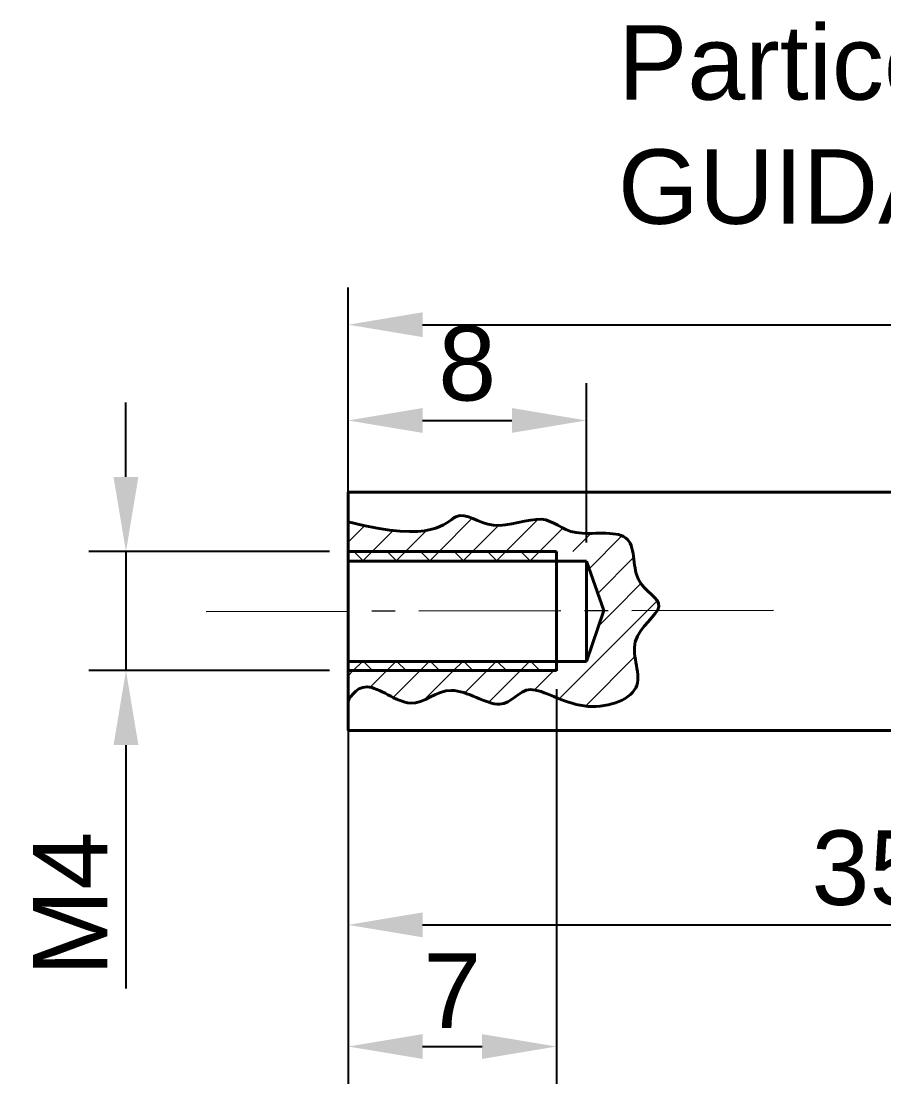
# Model space of a CAD drawing. Header units: millimetres. Extents: x 55 to 671, y 9 to 679.
# Drawn here: x 96.87 to 125.82, y 289.51 to 325.18 of the extents above; entities that cross this region are included whole.
import ezdxf

# ---------------------------------------------------------------- set-up
doc = ezdxf.new("R2010")
doc.units = ezdxf.units.MM
doc.linetypes.add('CENTRO2', pattern=[28.575, 19.05, -3.175, 3.175, -3.175])
for name, color, linetype, lineweight in [('01-Linea grossa', 1, 'Continuous', 40), ('01-Linea sottiile', 8, 'Continuous', 15), ('02-Linea sottile', 8, 'Continuous', 15), ('04-Linea assi', 4, 'CENTRO2', 15), ('05-Testi', 211, 'Continuous', 40), ('06-Quote', 92, 'Continuous', 15)]:
    doc.layers.add(name, color=color, linetype=linetype, lineweight=lineweight)
doc.styles.get("Standard").update_dxf_attribs({"font": 'arial.ttf'})
doc.dimstyles.new('ISO-25', dxfattribs={"dimtxt": 2.5, "dimasz": 2.5, "dimexe": 1.25, "dimexo": 0.625, "dimtad": 1, "dimtxsty": 'Standard', "dimcen": 2.5, "dimadec": 0, "dimazin": 0, "dimtfac": 1, "dimtmove": 0, "dimatfit": 3, "dimfxl": 1, "dimarcsym": 0})

# ---------------------------------------------------------------- blocks, each defined once
blk = doc.blocks.new('*D1')
at = {"layer": '06-Quote', "color": 0, "lineweight": -2, "transparency": 16777216}
for p, q in [((107.836, 309.99), (107.836, 316.239)), ((207.836, 309.99), (207.836, 316.239)), ((110.336, 314.989), (205.336, 314.989))]:
    blk.add_line(p, q, dxfattribs=at)
at = {"layer": '06-Quote', "color": 0, "transparency": 16777216}
for points in [[(110.336, 315.405), (110.336, 314.572), (107.836, 314.989)], [(205.336, 315.405), (205.336, 314.572), (207.836, 314.989)]]:
    blk.add_solid(points, dxfattribs=at)
at = {"layer": 'Defpoints', "color": 0, "transparency": 16777216}
for p in [(207.836, 314.989), (107.836, 309.365), (207.836, 309.365)]:
    blk.add_point(p, dxfattribs=at)
at = {"layer": '06-Quote', "color": 0, "transparency": 16777216, "insert": (157.836, 316.89), "char_height": 2.5, "attachment_point": 5}
blk.add_mtext('100', dxfattribs=at)
blk = doc.blocks.new('*D56')
at = {"layer": '06-Quote', "color": 0, "lineweight": -2, "transparency": 16777216}
for p, q in [((107.836, 300.74), (107.836, 293.589)), ((142.836, 300.74), (142.836, 293.589)), ((110.336, 294.839), (140.336, 294.839))]:
    blk.add_line(p, q, dxfattribs=at)
at = {"layer": '06-Quote', "color": 0, "transparency": 16777216}
for points in [[(110.336, 295.255), (110.336, 294.422), (107.836, 294.839)], [(140.336, 295.255), (140.336, 294.422), (142.836, 294.839)]]:
    blk.add_solid(points, dxfattribs=at)
at = {"layer": 'Defpoints', "color": 0, "transparency": 16777216}
for p in [(107.836, 301.365), (142.836, 301.365), (142.836, 294.839)]:
    blk.add_point(p, dxfattribs=at)
at = {"layer": '06-Quote', "color": 0, "transparency": 16777216, "insert": (125.336, 296.741), "char_height": 2.5, "attachment_point": 5}
blk.add_mtext('35', dxfattribs=at)
blk = doc.blocks.new('*D80')
at = {"layer": '06-Quote', "color": 0, "lineweight": -2, "transparency": 16777216}
for p, q in [((100.382, 309.876), (100.382, 312.376)), ((107.211, 307.376), (99.132, 307.376)), ((100.382, 307.376), (100.382, 303.376)), ((107.211, 303.376), (99.132, 303.376)), ((100.382, 300.876), (100.382, 292.702))]:
    blk.add_line(p, q, dxfattribs=at)
at = {"layer": '06-Quote', "color": 0, "transparency": 16777216}
for points in [[(99.965, 309.876), (100.799, 309.876), (100.382, 307.376)], [(99.965, 300.876), (100.799, 300.876), (100.382, 303.376)]]:
    blk.add_solid(points, dxfattribs=at)
at = {"layer": 'Defpoints', "color": 0, "transparency": 16777216}
for p in [(107.836, 307.376), (100.382, 303.376), (107.836, 303.376)]:
    blk.add_point(p, dxfattribs=at)
at = {"layer": '06-Quote', "color": 0, "transparency": 16777216, "insert": (98.507, 295.539), "char_height": 2.5, "attachment_point": 5, "rotation": 90}
blk.add_mtext('M4', dxfattribs=at)
blk = doc.blocks.new('*D95')
at = {"layer": '06-Quote', "color": 0, "lineweight": -2, "transparency": 16777216}
for p, q in [((107.836, 307.676), (107.836, 313.024)), ((115.836, 307.676), (115.836, 313.024)), ((110.336, 311.774), (113.336, 311.774))]:
    blk.add_line(p, q, dxfattribs=at)
at = {"layer": '06-Quote', "color": 0, "transparency": 16777216}
for points in [[(110.336, 312.191), (110.336, 311.358), (107.836, 311.774)], [(113.336, 312.191), (113.336, 311.358), (115.836, 311.774)]]:
    blk.add_solid(points, dxfattribs=at)
at = {"layer": 'Defpoints', "color": 0, "transparency": 16777216}
for p in [(115.836, 311.774), (107.836, 307.051), (115.836, 307.051)]:
    blk.add_point(p, dxfattribs=at)
at = {"layer": '06-Quote', "color": 0, "transparency": 16777216, "insert": (111.836, 313.676), "char_height": 2.5, "attachment_point": 5}
blk.add_mtext('8', dxfattribs=at)
blk = doc.blocks.new('*D96')
at = {"layer": '06-Quote', "color": 0, "lineweight": -2, "transparency": 16777216}
for p, q in [((107.836, 302.751), (107.836, 289.505)), ((114.836, 302.751), (114.836, 289.505)), ((110.336, 290.755), (112.336, 290.755))]:
    blk.add_line(p, q, dxfattribs=at)
at = {"layer": '06-Quote', "color": 0, "transparency": 16777216}
for points in [[(110.336, 291.172), (110.336, 290.339), (107.836, 290.755)], [(112.336, 291.172), (112.336, 290.339), (114.836, 290.755)]]:
    blk.add_solid(points, dxfattribs=at)
at = {"layer": 'Defpoints', "color": 0, "transparency": 16777216}
for p in [(107.836, 303.376), (114.836, 303.376), (114.836, 290.755)]:
    blk.add_point(p, dxfattribs=at)
at = {"layer": '06-Quote', "color": 0, "transparency": 16777216, "insert": (111.336, 292.63), "char_height": 2.5, "attachment_point": 5}
blk.add_mtext('7', dxfattribs=at)

msp = doc.modelspace()

# ---------------------------------------------------------------- hatches: boundary and pattern name
at = {"layer": '01-Linea sottiile'}
h = msp.add_hatch(dxfattribs=at)
h.set_pattern_fill('ANSI37', color=256, scale=0.25)
h.set_pattern_definition([(45, (-691.46764, -320.99005), (-0.561266, 0.561266), []), (135, (-691.46764, -320.99005), (-0.561266, -0.561266), [])])
h.paths.add_polyline_path([(114.836, 307.376), (107.836, 307.376), (107.836, 307.051), (114.836, 307.051)])
h.paths.add_polyline_path([(114.836, 303.68), (107.836, 303.68), (107.836, 303.376), (114.836, 303.376)])
at = {"layer": '02-Linea sottile'}
h = msp.add_hatch(dxfattribs=at)
h.set_pattern_fill('ANSI31', color=256, scale=0.25)
h.set_pattern_definition([(45, (-691.46764, -320.99005), (-0.561266, 0.561266), [])])
edge = h.paths.add_edge_path()
edge.add_spline(control_points=[(118.221, 305.398), (118.247, 305.443), (118.389, 305.792), (117.246, 306.214), (117.621, 308.261), (115.197, 307.756), (114.534, 308.766), (112.586, 307.915), (111.428, 309.109), (110.76, 307.622), (107.836, 308.37)], knot_values=[0, 0, 0, 0, 0.141076, 1.141076, 2.141076, 3.141076, 4.141076, 5.141076, 6.141076, 7.141076, 7.141076, 7.141076, 7.141076], degree=3, periodic=0)
edge.add_line((107.836, 308.37), (107.836, 307.376))
edge.add_line((107.836, 307.376), (115.836, 307.376))
edge.add_line((115.836, 307.376), (115.836, 307.051))
edge.add_line((115.836, 307.051), (116.417, 305.394))
edge.add_line((116.417, 305.394), (118.221, 305.398))
edge = h.paths.add_edge_path()
edge.add_spline(control_points=[(117.456, 303.956), (117.453, 303.992), (117.45, 304.028), (117.449, 304.063)], knot_values=[8.183295, 8.183295, 8.183295, 8.183295, 8.249917, 8.249917, 8.249917, 8.249917], degree=3, periodic=0)
edge.add_spline(control_points=[(117.449, 304.063), (117.449, 304.094), (117.449, 304.125), (117.45, 304.155)], knot_values=[8.124918, 8.124918, 8.124918, 8.124918, 8.183295, 8.183295, 8.183295, 8.183295], degree=3, periodic=0)
edge.add_spline(control_points=[(117.45, 304.155), (117.451, 304.177), (117.453, 304.198), (117.455, 304.218)], knot_values=[8.084463, 8.084463, 8.084463, 8.084463, 8.124918, 8.124918, 8.124918, 8.124918], degree=3, periodic=0)
edge.add_spline(control_points=[(117.455, 304.218), (117.457, 304.235), (117.459, 304.251), (117.461, 304.267)], knot_values=[8.052884, 8.052884, 8.052884, 8.052884, 8.084463, 8.084463, 8.084463, 8.084463], degree=3, periodic=0)
edge.add_spline(control_points=[(117.461, 304.267), (117.464, 304.285), (117.467, 304.302), (117.471, 304.319)], knot_values=[8.018564, 8.018564, 8.018564, 8.018564, 8.052884, 8.052884, 8.052884, 8.052884], degree=3, periodic=0)
edge.add_spline(control_points=[(117.471, 304.319), (117.473, 304.329), (117.477, 304.344), (117.481, 304.36), (117.483, 304.366)], knot_values=[7.987644, 7.987644, 7.987644, 7.987644, 8.006208, 8.018564, 8.018564, 8.018564, 8.018564], degree=3, periodic=0)
edge.add_spline(control_points=[(117.483, 304.366), (117.488, 304.383), (117.493, 304.4), (117.499, 304.417)], knot_values=[7.953016, 7.953016, 7.953016, 7.953016, 7.987644, 7.987644, 7.987644, 7.987644], degree=3, periodic=0)
edge.add_spline(control_points=[(117.499, 304.417), (117.505, 304.432), (117.511, 304.448), (117.517, 304.463)], knot_values=[7.921767, 7.921767, 7.921767, 7.921767, 7.953016, 7.953016, 7.953016, 7.953016], degree=3, periodic=0)
edge.add_spline(control_points=[(117.517, 304.463), (117.524, 304.479), (117.531, 304.496), (117.539, 304.512)], knot_values=[7.887287, 7.887287, 7.887287, 7.887287, 7.921767, 7.921767, 7.921767, 7.921767], degree=3, periodic=0)
edge.add_spline(control_points=[(117.539, 304.512), (117.55, 304.534), (117.561, 304.556), (117.573, 304.578)], knot_values=[7.840822, 7.840822, 7.840822, 7.840822, 7.887287, 7.887287, 7.887287, 7.887287], degree=3, periodic=0)
edge.add_spline(control_points=[(117.573, 304.578), (117.586, 304.602), (117.601, 304.626), (117.616, 304.649)], knot_values=[7.788825, 7.788825, 7.788825, 7.788825, 7.840822, 7.840822, 7.840822, 7.840822], degree=3, periodic=0)
edge.add_spline(control_points=[(117.616, 304.649), (117.641, 304.689), (117.668, 304.727), (117.697, 304.765)], knot_values=[7.701564, 7.701564, 7.701564, 7.701564, 7.788825, 7.788825, 7.788825, 7.788825], degree=3, periodic=0)
edge.add_spline(control_points=[(117.697, 304.765), (117.732, 304.812), (117.769, 304.858), (117.808, 304.902)], knot_values=[7.593589, 7.593589, 7.593589, 7.593589, 7.701564, 7.701564, 7.701564, 7.701564], degree=3, periodic=0)
edge.add_spline(control_points=[(117.808, 304.902), (117.889, 304.998), (117.974, 305.088), (118.049, 305.172)], knot_values=[7.361205, 7.361205, 7.361205, 7.361205, 7.593589, 7.593589, 7.593589, 7.593589], degree=3, periodic=0)
edge.add_spline(control_points=[(118.049, 305.172), (118.101, 305.231), (118.148, 305.288), (118.185, 305.342)], knot_values=[7.198698, 7.198698, 7.198698, 7.198698, 7.361205, 7.361205, 7.361205, 7.361205], degree=3, periodic=0)
edge.add_spline(control_points=[(118.185, 305.342), (118.198, 305.361), (118.211, 305.379), (118.221, 305.398)], knot_values=[7.141076, 7.141076, 7.141076, 7.141076, 7.198698, 7.198698, 7.198698, 7.198698], degree=3, periodic=0)
edge.add_line((118.221, 305.398), (116.418, 305.394))
edge.add_line((116.418, 305.394), (115.836, 303.68))
edge.add_line((115.836, 303.68), (115.836, 303.376))
edge.add_line((115.836, 303.376), (107.836, 303.376))
edge.add_line((107.836, 303.376), (107.836, 302.35))
edge.add_spline(control_points=[(107.836, 302.35), (107.836, 302.35), (107.84, 302.358), (107.848, 302.373)], knot_values=[15.867941, 15.867941, 15.867941, 15.867941, 16, 16, 16, 16], degree=3, periodic=0)
edge.add_spline(control_points=[(107.848, 302.373), (107.857, 302.389), (107.871, 302.413), (107.889, 302.442)], knot_values=[15.723073, 15.723073, 15.723073, 15.723073, 15.867941, 15.867941, 15.867941, 15.867941], degree=3, periodic=0)
edge.add_spline(control_points=[(107.889, 302.442), (107.899, 302.458), (107.911, 302.476), (107.924, 302.495)], knot_values=[15.638964, 15.638964, 15.638964, 15.638964, 15.723073, 15.723073, 15.723073, 15.723073], degree=3, periodic=0)
edge.add_spline(control_points=[(107.924, 302.495), (107.936, 302.512), (107.949, 302.529), (107.963, 302.547)], knot_values=[15.565339, 15.565339, 15.565339, 15.565339, 15.638964, 15.638964, 15.638964, 15.638964], degree=3, periodic=0)
edge.add_spline(control_points=[(107.963, 302.547), (107.981, 302.568), (108, 302.591), (108.02, 302.613)], knot_values=[15.474442, 15.474442, 15.474442, 15.474442, 15.565339, 15.565339, 15.565339, 15.565339], degree=3, periodic=0)
edge.add_spline(control_points=[(108.02, 302.613), (108.036, 302.629), (108.053, 302.646), (108.07, 302.662)], knot_values=[15.406159, 15.406159, 15.406159, 15.406159, 15.474442, 15.474442, 15.474442, 15.474442], degree=3, periodic=0)
edge.add_spline(control_points=[(108.07, 302.662), (108.086, 302.676), (108.103, 302.69), (108.12, 302.704)], knot_values=[15.343619, 15.343619, 15.343619, 15.343619, 15.406159, 15.406159, 15.406159, 15.406159], degree=3, periodic=0)
edge.add_spline(control_points=[(108.12, 302.704), (108.134, 302.715), (108.149, 302.726), (108.164, 302.736)], knot_values=[15.292417, 15.292417, 15.292417, 15.292417, 15.343619, 15.343619, 15.343619, 15.343619], degree=3, periodic=0)
edge.add_spline(control_points=[(108.164, 302.736), (108.179, 302.745), (108.193, 302.754), (108.208, 302.763)], knot_values=[15.245244, 15.245244, 15.245244, 15.245244, 15.292417, 15.292417, 15.292417, 15.292417], degree=3, periodic=0)
edge.add_spline(control_points=[(108.208, 302.763), (108.219, 302.769), (108.23, 302.774), (108.241, 302.78)], knot_values=[15.211254, 15.211254, 15.211254, 15.211254, 15.245244, 15.245244, 15.245244, 15.245244], degree=3, periodic=0)
edge.add_spline(control_points=[(108.241, 302.78), (108.251, 302.785), (108.262, 302.789), (108.273, 302.794)], knot_values=[15.179583, 15.179583, 15.179583, 15.179583, 15.211254, 15.211254, 15.211254, 15.211254], degree=3, periodic=0)
edge.add_spline(control_points=[(108.273, 302.794), (108.284, 302.798), (108.296, 302.803), (108.308, 302.807)], knot_values=[15.145356, 15.145356, 15.145356, 15.145356, 15.179583, 15.179583, 15.179583, 15.179583], degree=3, periodic=0)
edge.add_spline(control_points=[(108.308, 302.807), (108.319, 302.81), (108.331, 302.814), (108.342, 302.817)], knot_values=[15.113875, 15.113875, 15.113875, 15.113875, 15.145356, 15.145356, 15.145356, 15.145356], degree=3, periodic=0)
edge.add_spline(control_points=[(108.342, 302.817), (108.355, 302.82), (108.367, 302.822), (108.38, 302.825)], knot_values=[15.079448, 15.079448, 15.079448, 15.079448, 15.113875, 15.113875, 15.113875, 15.113875], degree=3, periodic=0)
edge.add_spline(control_points=[(108.38, 302.825), (108.392, 302.827), (108.404, 302.828), (108.416, 302.829)], knot_values=[15.048132, 15.048132, 15.048132, 15.048132, 15.079448, 15.079448, 15.079448, 15.079448], degree=3, periodic=0)
edge.add_spline(control_points=[(108.416, 302.829), (108.43, 302.831), (108.443, 302.831), (108.457, 302.831)], knot_values=[15.013544, 15.013544, 15.013544, 15.013544, 15.048132, 15.048132, 15.048132, 15.048132], degree=3, periodic=0)
edge.add_spline(control_points=[(108.457, 302.831), (108.462, 302.831), (108.475, 302.831), (108.487, 302.831), (108.495, 302.83)], knot_values=[14.982617, 14.982617, 14.982617, 14.982617, 14.996161, 15.013544, 15.013544, 15.013544, 15.013544], degree=3, periodic=0)
edge.add_spline(control_points=[(108.495, 302.83), (108.509, 302.829), (108.523, 302.828), (108.537, 302.826)], knot_values=[14.948198, 14.948198, 14.948198, 14.948198, 14.982617, 14.982617, 14.982617, 14.982617], degree=3, periodic=0)
edge.add_spline(control_points=[(108.537, 302.826), (108.551, 302.824), (108.564, 302.822), (108.578, 302.819)], knot_values=[14.91672, 14.91672, 14.91672, 14.91672, 14.948198, 14.948198, 14.948198, 14.948198], degree=3, periodic=0)
edge.add_spline(control_points=[(108.578, 302.819), (108.596, 302.815), (108.614, 302.811), (108.632, 302.806)], knot_values=[14.874851, 14.874851, 14.874851, 14.874851, 14.91672, 14.91672, 14.91672, 14.91672], degree=3, periodic=0)
edge.add_spline(control_points=[(108.632, 302.806), (108.658, 302.799), (108.683, 302.791), (108.709, 302.782)], knot_values=[14.817881, 14.817881, 14.817881, 14.817881, 14.874851, 14.874851, 14.874851, 14.874851], degree=3, periodic=0)
edge.add_spline(control_points=[(108.709, 302.782), (108.738, 302.772), (108.768, 302.76), (108.798, 302.748)], knot_values=[14.754138, 14.754138, 14.754138, 14.754138, 14.817881, 14.817881, 14.817881, 14.817881], degree=3, periodic=0)
edge.add_spline(control_points=[(108.798, 302.748), (108.844, 302.729), (108.89, 302.707), (108.938, 302.684)], knot_values=[14.656981, 14.656981, 14.656981, 14.656981, 14.754138, 14.754138, 14.754138, 14.754138], degree=3, periodic=0)
edge.add_spline(control_points=[(108.938, 302.684), (108.966, 302.671), (108.995, 302.656), (109.024, 302.642)], knot_values=[14.599073, 14.599073, 14.599073, 14.599073, 14.656981, 14.656981, 14.656981, 14.656981], degree=3, periodic=0)
edge.add_spline(control_points=[(109.024, 302.642), (109.115, 302.595), (109.208, 302.545), (109.302, 302.498)], knot_values=[14.415891, 14.415891, 14.415891, 14.415891, 14.599073, 14.599073, 14.599073, 14.599073], degree=3, periodic=0)
edge.add_spline(control_points=[(109.302, 302.498), (109.352, 302.472), (109.402, 302.448), (109.453, 302.425)], knot_values=[14.317345, 14.317345, 14.317345, 14.317345, 14.415891, 14.415891, 14.415891, 14.415891], degree=3, periodic=0)
edge.add_spline(control_points=[(109.453, 302.425), (109.499, 302.403), (109.546, 302.383), (109.592, 302.366)], knot_values=[14.226483, 14.226483, 14.226483, 14.226483, 14.317345, 14.317345, 14.317345, 14.317345], degree=3, periodic=0)
edge.add_spline(control_points=[(109.592, 302.366), (109.626, 302.352), (109.661, 302.34), (109.695, 302.33)], knot_values=[14.158542, 14.158542, 14.158542, 14.158542, 14.226483, 14.226483, 14.226483, 14.226483], degree=3, periodic=0)
edge.add_spline(control_points=[(109.695, 302.33), (109.718, 302.323), (109.741, 302.316), (109.764, 302.31)], knot_values=[14.112126, 14.112126, 14.112126, 14.112126, 14.158542, 14.158542, 14.158542, 14.158542], degree=3, periodic=0)
edge.add_spline(control_points=[(109.764, 302.31), (109.789, 302.304), (109.813, 302.299), (109.837, 302.295)], knot_values=[14.062359, 14.062359, 14.062359, 14.062359, 14.112126, 14.112126, 14.112126, 14.112126], degree=3, periodic=0)
edge.add_spline(control_points=[(109.837, 302.295), (109.854, 302.292), (109.87, 302.29), (109.886, 302.288)], knot_values=[14.029276, 14.029276, 14.029276, 14.029276, 14.062359, 14.062359, 14.062359, 14.062359], degree=3, periodic=0)
edge.add_spline(control_points=[(109.886, 302.288), (109.9, 302.287), (109.915, 302.285), (109.93, 302.284), (109.931, 302.284)], knot_values=[13.998071, 13.998071, 13.998071, 13.998071, 14.027347, 14.029276, 14.029276, 14.029276, 14.029276], degree=3, periodic=0)
edge.add_spline(control_points=[(109.931, 302.284), (109.947, 302.284), (109.964, 302.283), (109.98, 302.284)], knot_values=[13.963439, 13.963439, 13.963439, 13.963439, 13.998071, 13.998071, 13.998071, 13.998071], degree=3, periodic=0)
edge.add_spline(control_points=[(109.98, 302.284), (109.994, 302.284), (110.009, 302.284), (110.023, 302.286)], knot_values=[13.932681, 13.932681, 13.932681, 13.932681, 13.963439, 13.963439, 13.963439, 13.963439], degree=3, periodic=0)
edge.add_spline(control_points=[(110.023, 302.286), (110.039, 302.287), (110.056, 302.288), (110.072, 302.291)], knot_values=[13.897625, 13.897625, 13.897625, 13.897625, 13.932681, 13.932681, 13.932681, 13.932681], degree=3, periodic=0)
edge.add_spline(control_points=[(110.072, 302.291), (110.109, 302.296), (110.146, 302.303), (110.183, 302.313)], knot_values=[13.81609, 13.81609, 13.81609, 13.81609, 13.897625, 13.897625, 13.897625, 13.897625], degree=3, periodic=0)
edge.add_spline(control_points=[(110.183, 302.313), (110.205, 302.319), (110.227, 302.326), (110.249, 302.333)], knot_values=[13.767068, 13.767068, 13.767068, 13.767068, 13.81609, 13.81609, 13.81609, 13.81609], degree=3, periodic=0)
edge.add_spline(control_points=[(110.249, 302.333), (110.29, 302.347), (110.331, 302.363), (110.371, 302.38)], knot_values=[13.674453, 13.674453, 13.674453, 13.674453, 13.767068, 13.767068, 13.767068, 13.767068], degree=3, periodic=0)
edge.add_spline(control_points=[(110.371, 302.38), (110.403, 302.393), (110.434, 302.408), (110.465, 302.423)], knot_values=[13.603051, 13.603051, 13.603051, 13.603051, 13.674453, 13.674453, 13.674453, 13.674453], degree=3, periodic=0)
edge.add_spline(control_points=[(110.465, 302.423), (110.566, 302.471), (110.667, 302.525), (110.771, 302.573)], knot_values=[13.372409, 13.372409, 13.372409, 13.372409, 13.603051, 13.603051, 13.603051, 13.603051], degree=3, periodic=0)
edge.add_spline(control_points=[(110.771, 302.573), (110.86, 302.614), (110.951, 302.651), (111.045, 302.676)], knot_values=[13.174679, 13.174679, 13.174679, 13.174679, 13.372409, 13.372409, 13.372409, 13.372409], degree=3, periodic=0)
edge.add_spline(control_points=[(111.045, 302.676), (111.093, 302.689), (111.141, 302.698), (111.19, 302.704)], knot_values=[13.075813, 13.075813, 13.075813, 13.075813, 13.174679, 13.174679, 13.174679, 13.174679], degree=3, periodic=0)
edge.add_spline(control_points=[(111.19, 302.704), (111.206, 302.706), (111.222, 302.708), (111.238, 302.709)], knot_values=[13.04467, 13.04467, 13.04467, 13.04467, 13.075813, 13.075813, 13.075813, 13.075813], degree=3, periodic=0)
edge.add_spline(control_points=[(111.238, 302.709), (111.255, 302.71), (111.273, 302.711), (111.291, 302.711)], knot_values=[13.009999, 13.009999, 13.009999, 13.009999, 13.04467, 13.04467, 13.04467, 13.04467], degree=3, periodic=0)
edge.add_spline(control_points=[(111.291, 302.711), (111.296, 302.711), (111.32, 302.711), (111.344, 302.71), (111.364, 302.709)], knot_values=[12.963818, 12.963818, 12.963818, 12.963818, 12.973817, 13.009999, 13.009999, 13.009999, 13.009999], degree=3, periodic=0)
edge.add_spline(control_points=[(111.364, 302.709), (111.391, 302.707), (111.419, 302.704), (111.447, 302.699)], knot_values=[12.911967, 12.911967, 12.911967, 12.911967, 12.963818, 12.963818, 12.963818, 12.963818], degree=3, periodic=0)
edge.add_spline(control_points=[(111.447, 302.699), (111.48, 302.695), (111.514, 302.688), (111.549, 302.681)], knot_values=[12.850179, 12.850179, 12.850179, 12.850179, 12.911967, 12.911967, 12.911967, 12.911967], degree=3, periodic=0)
edge.add_spline(control_points=[(111.549, 302.681), (111.587, 302.672), (111.626, 302.662), (111.665, 302.651)], knot_values=[12.780942, 12.780942, 12.780942, 12.780942, 12.850179, 12.850179, 12.850179, 12.850179], degree=3, periodic=0)
edge.add_spline(control_points=[(111.665, 302.651), (111.715, 302.637), (111.765, 302.62), (111.816, 302.602)], knot_values=[12.692191, 12.692191, 12.692191, 12.692191, 12.780942, 12.780942, 12.780942, 12.780942], degree=3, periodic=0)
edge.add_spline(control_points=[(111.816, 302.602), (111.875, 302.581), (111.935, 302.559), (111.995, 302.535)], knot_values=[12.588294, 12.588294, 12.588294, 12.588294, 12.692191, 12.692191, 12.692191, 12.692191], degree=3, periodic=0)
edge.add_spline(control_points=[(111.995, 302.535), (112.102, 302.493), (112.209, 302.447), (112.312, 302.405)], knot_values=[12.40101, 12.40101, 12.40101, 12.40101, 12.588294, 12.588294, 12.588294, 12.588294], degree=3, periodic=0)
edge.add_spline(control_points=[(112.312, 302.405), (112.339, 302.395), (112.366, 302.384), (112.393, 302.374)], knot_values=[12.352151, 12.352151, 12.352151, 12.352151, 12.40101, 12.40101, 12.40101, 12.40101], degree=3, periodic=0)
edge.add_spline(control_points=[(112.393, 302.374), (112.442, 302.355), (112.49, 302.337), (112.537, 302.321)], knot_values=[12.26259, 12.26259, 12.26259, 12.26259, 12.352151, 12.352151, 12.352151, 12.352151], degree=3, periodic=0)
edge.add_spline(control_points=[(112.537, 302.321), (112.575, 302.308), (112.612, 302.296), (112.648, 302.286)], knot_values=[12.190372, 12.190372, 12.190372, 12.190372, 12.26259, 12.26259, 12.26259, 12.26259], degree=3, periodic=0)
edge.add_spline(control_points=[(112.648, 302.286), (112.698, 302.272), (112.746, 302.261), (112.792, 302.254)], knot_values=[12.091605, 12.091605, 12.091605, 12.091605, 12.190372, 12.190372, 12.190372, 12.190372], degree=3, periodic=0)
edge.add_spline(control_points=[(112.792, 302.254), (112.807, 302.252), (112.821, 302.25), (112.836, 302.248)], knot_values=[12.059701, 12.059701, 12.059701, 12.059701, 12.091605, 12.091605, 12.091605, 12.091605], degree=3, periodic=0)
edge.add_spline(control_points=[(112.836, 302.248), (112.851, 302.247), (112.867, 302.245), (112.881, 302.245)], knot_values=[12.025723, 12.025723, 12.025723, 12.025723, 12.059701, 12.059701, 12.059701, 12.059701], degree=3, periodic=0)
edge.add_spline(control_points=[(112.881, 302.245), (112.893, 302.244), (112.906, 302.244), (112.919, 302.244), (112.922, 302.244)], knot_values=[11.994638, 11.994638, 11.994638, 11.994638, 12.020362, 12.025723, 12.025723, 12.025723, 12.025723], degree=3, periodic=0)
edge.add_spline(control_points=[(112.922, 302.244), (112.936, 302.245), (112.951, 302.246), (112.965, 302.247)], knot_values=[11.959948, 11.959948, 11.959948, 11.959948, 11.994638, 11.994638, 11.994638, 11.994638], degree=3, periodic=0)
edge.add_spline(control_points=[(112.965, 302.247), (112.978, 302.248), (112.99, 302.25), (113.003, 302.252)], knot_values=[11.929031, 11.929031, 11.929031, 11.929031, 11.959948, 11.959948, 11.959948, 11.959948], degree=3, periodic=0)
edge.add_spline(control_points=[(113.003, 302.252), (113.016, 302.255), (113.03, 302.258), (113.043, 302.261)], knot_values=[11.894159, 11.894159, 11.894159, 11.894159, 11.929031, 11.929031, 11.929031, 11.929031], degree=3, periodic=0)
edge.add_spline(control_points=[(113.043, 302.261), (113.055, 302.264), (113.067, 302.267), (113.078, 302.271)], knot_values=[11.863119, 11.863119, 11.863119, 11.863119, 11.894159, 11.894159, 11.894159, 11.894159], degree=3, periodic=0)
edge.add_spline(control_points=[(113.078, 302.271), (113.091, 302.275), (113.104, 302.279), (113.117, 302.284)], knot_values=[11.82842, 11.82842, 11.82842, 11.82842, 11.863119, 11.863119, 11.863119, 11.863119], degree=3, periodic=0)
edge.add_spline(control_points=[(113.117, 302.284), (113.128, 302.289), (113.139, 302.293), (113.15, 302.298)], knot_values=[11.797208, 11.797208, 11.797208, 11.797208, 11.82842, 11.82842, 11.82842, 11.82842], degree=3, periodic=0)
edge.add_spline(control_points=[(113.15, 302.298), (113.162, 302.304), (113.174, 302.309), (113.186, 302.315)], knot_values=[11.76277, 11.76277, 11.76277, 11.76277, 11.797208, 11.797208, 11.797208, 11.797208], degree=3, periodic=0)
edge.add_spline(control_points=[(113.186, 302.315), (113.202, 302.324), (113.217, 302.332), (113.233, 302.341)], knot_values=[11.716655, 11.716655, 11.716655, 11.716655, 11.76277, 11.76277, 11.76277, 11.76277], degree=3, periodic=0)
edge.add_spline(control_points=[(113.233, 302.341), (113.25, 302.352), (113.267, 302.363), (113.284, 302.374)], knot_values=[11.664684, 11.664684, 11.664684, 11.664684, 11.716655, 11.716655, 11.716655, 11.716655], degree=3, periodic=0)
edge.add_spline(control_points=[(113.284, 302.374), (113.303, 302.387), (113.321, 302.4), (113.34, 302.413)], knot_values=[11.605852, 11.605852, 11.605852, 11.605852, 11.664684, 11.664684, 11.664684, 11.664684], degree=3, periodic=0)
edge.add_spline(control_points=[(113.34, 302.413), (113.394, 302.453), (113.446, 302.496), (113.5, 302.537)], knot_values=[11.434687, 11.434687, 11.434687, 11.434687, 11.605852, 11.605852, 11.605852, 11.605852], degree=3, periodic=0)
edge.add_spline(control_points=[(113.5, 302.537), (113.522, 302.554), (113.545, 302.571), (113.568, 302.587)], knot_values=[11.362697, 11.362697, 11.362697, 11.362697, 11.434687, 11.434687, 11.434687, 11.434687], degree=3, periodic=0)
edge.add_spline(control_points=[(113.568, 302.587), (113.592, 302.605), (113.618, 302.621), (113.643, 302.637)], knot_values=[11.284599, 11.284599, 11.284599, 11.284599, 11.362697, 11.362697, 11.362697, 11.362697], degree=3, periodic=0)
edge.add_spline(control_points=[(113.643, 302.637), (113.659, 302.646), (113.674, 302.655), (113.69, 302.663)], knot_values=[11.238318, 11.238318, 11.238318, 11.238318, 11.284599, 11.284599, 11.284599, 11.284599], degree=3, periodic=0)
edge.add_spline(control_points=[(113.69, 302.663), (113.702, 302.67), (113.714, 302.675), (113.725, 302.681)], knot_values=[11.204004, 11.204004, 11.204004, 11.204004, 11.238318, 11.238318, 11.238318, 11.238318], degree=3, periodic=0)
edge.add_spline(control_points=[(113.725, 302.681), (113.736, 302.686), (113.747, 302.691), (113.759, 302.695)], knot_values=[11.172698, 11.172698, 11.172698, 11.172698, 11.204004, 11.204004, 11.204004, 11.204004], degree=3, periodic=0)
edge.add_spline(control_points=[(113.759, 302.695), (113.771, 302.7), (113.784, 302.705), (113.796, 302.709)], knot_values=[11.138092, 11.138092, 11.138092, 11.138092, 11.172698, 11.172698, 11.172698, 11.172698], degree=3, periodic=0)
edge.add_spline(control_points=[(113.796, 302.709), (113.808, 302.713), (113.82, 302.716), (113.831, 302.719)], knot_values=[11.10698, 11.10698, 11.10698, 11.10698, 11.138092, 11.138092, 11.138092, 11.138092], degree=3, periodic=0)
edge.add_spline(control_points=[(113.831, 302.719), (113.845, 302.723), (113.858, 302.726), (113.872, 302.728)], knot_values=[11.072181, 11.072181, 11.072181, 11.072181, 11.10698, 11.10698, 11.10698, 11.10698], degree=3, periodic=0)
edge.add_spline(control_points=[(113.872, 302.728), (113.884, 302.73), (113.896, 302.732), (113.909, 302.734)], knot_values=[11.041203, 11.041203, 11.041203, 11.041203, 11.072181, 11.072181, 11.072181, 11.072181], degree=3, periodic=0)
edge.add_spline(control_points=[(113.909, 302.734), (113.923, 302.735), (113.937, 302.736), (113.952, 302.737)], knot_values=[11.006496, 11.006496, 11.006496, 11.006496, 11.041203, 11.041203, 11.041203, 11.041203], degree=3, periodic=0)
edge.add_spline(control_points=[(113.952, 302.737), (113.954, 302.737), (113.968, 302.737), (113.981, 302.737), (113.992, 302.737)], knot_values=[10.975455, 10.975455, 10.975455, 10.975455, 10.981951, 11.006496, 11.006496, 11.006496, 11.006496], degree=3, periodic=0)
edge.add_spline(control_points=[(113.992, 302.737), (114.006, 302.737), (114.021, 302.736), (114.037, 302.734)], knot_values=[10.941349, 10.941349, 10.941349, 10.941349, 10.975455, 10.975455, 10.975455, 10.975455], degree=3, periodic=0)
edge.add_spline(control_points=[(114.037, 302.734), (114.051, 302.733), (114.066, 302.731), (114.08, 302.729)], knot_values=[10.909581, 10.909581, 10.909581, 10.909581, 10.941349, 10.941349, 10.941349, 10.941349], degree=3, periodic=0)
edge.add_spline(control_points=[(114.08, 302.729), (114.126, 302.722), (114.174, 302.711), (114.224, 302.698)], knot_values=[10.810781, 10.810781, 10.810781, 10.810781, 10.909581, 10.909581, 10.909581, 10.909581], degree=3, periodic=0)
edge.add_spline(control_points=[(114.224, 302.698), (114.26, 302.688), (114.296, 302.677), (114.334, 302.664)], knot_values=[10.739978, 10.739978, 10.739978, 10.739978, 10.810781, 10.810781, 10.810781, 10.810781], degree=3, periodic=0)
edge.add_spline(control_points=[(114.334, 302.664), (114.401, 302.641), (114.471, 302.615), (114.544, 302.586)], knot_values=[10.613658, 10.613658, 10.613658, 10.613658, 10.739978, 10.739978, 10.739978, 10.739978], degree=3, periodic=0)
edge.add_spline(control_points=[(114.544, 302.586), (114.697, 302.525), (114.862, 302.454), (115.036, 302.388)], knot_values=[10.348455, 10.348455, 10.348455, 10.348455, 10.613658, 10.613658, 10.613658, 10.613658], degree=3, periodic=0)
edge.add_spline(control_points=[(115.036, 302.388), (115.1, 302.363), (115.166, 302.339), (115.233, 302.317)], knot_values=[10.2495, 10.2495, 10.2495, 10.2495, 10.348455, 10.348455, 10.348455, 10.348455], degree=3, periodic=0)
edge.add_spline(control_points=[(115.233, 302.317), (115.3, 302.295), (115.368, 302.274), (115.437, 302.256)], knot_values=[10.151001, 10.151001, 10.151001, 10.151001, 10.2495, 10.2495, 10.2495, 10.2495], degree=3, periodic=0)
edge.add_spline(control_points=[(115.437, 302.256), (115.48, 302.244), (115.524, 302.233), (115.568, 302.224)], knot_values=[10.089097, 10.089097, 10.089097, 10.089097, 10.151001, 10.151001, 10.151001, 10.151001], degree=3, periodic=0)
edge.add_spline(control_points=[(115.568, 302.224), (115.617, 302.213), (115.667, 302.203), (115.717, 302.196)], knot_values=[10.019495, 10.019495, 10.019495, 10.019495, 10.089097, 10.089097, 10.089097, 10.089097], degree=3, periodic=0)
edge.add_spline(control_points=[(115.717, 302.196), (115.731, 302.194), (115.775, 302.187), (115.82, 302.182), (115.85, 302.179)], knot_values=[9.958135, 9.958135, 9.958135, 9.958135, 9.97763, 10.019495, 10.019495, 10.019495, 10.019495], degree=3, periodic=0)
edge.add_spline(control_points=[(115.85, 302.179), (115.9, 302.175), (115.951, 302.172), (116.001, 302.171)], knot_values=[9.889303, 9.889303, 9.889303, 9.889303, 9.958135, 9.958135, 9.958135, 9.958135], degree=3, periodic=0)
edge.add_spline(control_points=[(116.001, 302.171), (116.047, 302.169), (116.093, 302.169), (116.139, 302.171)], knot_values=[9.82636, 9.82636, 9.82636, 9.82636, 9.889303, 9.889303, 9.889303, 9.889303], degree=3, periodic=0)
edge.add_spline(control_points=[(116.139, 302.171), (116.189, 302.173), (116.239, 302.176), (116.288, 302.18)], knot_values=[9.757522, 9.757522, 9.757522, 9.757522, 9.82636, 9.82636, 9.82636, 9.82636], degree=3, periodic=0)
edge.add_spline(control_points=[(116.288, 302.18), (116.333, 302.185), (116.378, 302.19), (116.423, 302.197)], knot_values=[9.694623, 9.694623, 9.694623, 9.694623, 9.757522, 9.757522, 9.757522, 9.757522], degree=3, periodic=0)
edge.add_spline(control_points=[(116.423, 302.197), (116.471, 302.204), (116.519, 302.213), (116.567, 302.223)], knot_values=[9.625603, 9.625603, 9.625603, 9.625603, 9.694623, 9.694623, 9.694623, 9.694623], degree=3, periodic=0)
edge.add_spline(control_points=[(116.567, 302.223), (116.61, 302.233), (116.652, 302.243), (116.693, 302.255)], knot_values=[9.562884, 9.562884, 9.562884, 9.562884, 9.625603, 9.625603, 9.625603, 9.625603], degree=3, periodic=0)
edge.add_spline(control_points=[(116.693, 302.255), (116.78, 302.279), (116.864, 302.308), (116.942, 302.341)], knot_values=[9.431197, 9.431197, 9.431197, 9.431197, 9.562884, 9.562884, 9.562884, 9.562884], degree=3, periodic=0)
edge.add_spline(control_points=[(116.942, 302.341), (116.979, 302.357), (117.015, 302.374), (117.05, 302.392)], knot_values=[9.368336, 9.368336, 9.368336, 9.368336, 9.431197, 9.431197, 9.431197, 9.431197], degree=3, periodic=0)
edge.add_spline(control_points=[(117.05, 302.392), (117.088, 302.412), (117.125, 302.433), (117.16, 302.455)], knot_values=[9.299465, 9.299465, 9.299465, 9.299465, 9.368336, 9.368336, 9.368336, 9.368336], degree=3, periodic=0)
edge.add_spline(control_points=[(117.16, 302.455), (117.209, 302.486), (117.255, 302.52), (117.297, 302.555)], knot_values=[9.200643, 9.200643, 9.200643, 9.200643, 9.299465, 9.299465, 9.299465, 9.299465], degree=3, periodic=0)
edge.add_spline(control_points=[(117.297, 302.555), (117.31, 302.567), (117.323, 302.578), (117.335, 302.59)], knot_values=[9.169421, 9.169421, 9.169421, 9.169421, 9.200643, 9.200643, 9.200643, 9.200643], degree=3, periodic=0)
edge.add_spline(control_points=[(117.335, 302.59), (117.349, 302.603), (117.362, 302.616), (117.374, 302.63)], knot_values=[9.134749, 9.134749, 9.134749, 9.134749, 9.169421, 9.169421, 9.169421, 9.169421], degree=3, periodic=0)
edge.add_spline(control_points=[(117.374, 302.63), (117.386, 302.642), (117.396, 302.654), (117.407, 302.667)], knot_values=[9.103581, 9.103581, 9.103581, 9.103581, 9.134749, 9.134749, 9.134749, 9.134749], degree=3, periodic=0)
edge.add_spline(control_points=[(117.407, 302.667), (117.418, 302.68), (117.429, 302.695), (117.439, 302.709)], knot_values=[9.068844, 9.068844, 9.068844, 9.068844, 9.103581, 9.103581, 9.103581, 9.103581], degree=3, periodic=0)
edge.add_spline(control_points=[(117.439, 302.709), (117.448, 302.722), (117.457, 302.735), (117.465, 302.748)], knot_values=[9.037739, 9.037739, 9.037739, 9.037739, 9.068844, 9.068844, 9.068844, 9.068844], degree=3, periodic=0)
edge.add_spline(control_points=[(117.465, 302.748), (117.474, 302.763), (117.482, 302.778), (117.49, 302.793)], knot_values=[9.003219, 9.003219, 9.003219, 9.003219, 9.037739, 9.037739, 9.037739, 9.037739], degree=3, periodic=0)
edge.add_spline(control_points=[(117.49, 302.793), (117.49, 302.794), (117.497, 302.808), (117.504, 302.822), (117.509, 302.834)], knot_values=[8.971909, 8.971909, 8.971909, 8.971909, 8.975128, 9.003219, 9.003219, 9.003219, 9.003219], degree=3, periodic=0)
edge.add_spline(control_points=[(117.509, 302.834), (117.515, 302.85), (117.521, 302.865), (117.526, 302.881)], knot_values=[8.93797, 8.93797, 8.93797, 8.93797, 8.971909, 8.971909, 8.971909, 8.971909], degree=3, periodic=0)
edge.add_spline(control_points=[(117.526, 302.881), (117.53, 302.895), (117.535, 302.91), (117.538, 302.925)], knot_values=[8.906042, 8.906042, 8.906042, 8.906042, 8.93797, 8.93797, 8.93797, 8.93797], degree=3, periodic=0)
edge.add_spline(control_points=[(117.538, 302.925), (117.546, 302.956), (117.552, 302.988), (117.556, 303.02)], knot_values=[8.840186, 8.840186, 8.840186, 8.840186, 8.906042, 8.906042, 8.906042, 8.906042], degree=3, periodic=0)
edge.add_spline(control_points=[(117.556, 303.02), (117.558, 303.034), (117.559, 303.049), (117.56, 303.064)], knot_values=[8.80967, 8.80967, 8.80967, 8.80967, 8.840186, 8.840186, 8.840186, 8.840186], degree=3, periodic=0)
edge.add_spline(control_points=[(117.56, 303.064), (117.562, 303.09), (117.563, 303.116), (117.563, 303.142)], knot_values=[8.757682, 8.757682, 8.757682, 8.757682, 8.80967, 8.80967, 8.80967, 8.80967], degree=3, periodic=0)
edge.add_spline(control_points=[(117.563, 303.142), (117.563, 303.166), (117.562, 303.19), (117.561, 303.214)], knot_values=[8.710846, 8.710846, 8.710846, 8.710846, 8.757682, 8.757682, 8.757682, 8.757682], degree=3, periodic=0)
edge.add_spline(control_points=[(117.561, 303.214), (117.559, 303.248), (117.556, 303.282), (117.552, 303.317)], knot_values=[8.644954, 8.644954, 8.644954, 8.644954, 8.710846, 8.710846, 8.710846, 8.710846], degree=3, periodic=0)
edge.add_spline(control_points=[(117.552, 303.317), (117.548, 303.352), (117.544, 303.387), (117.538, 303.422)], knot_values=[8.579183, 8.579183, 8.579183, 8.579183, 8.644954, 8.644954, 8.644954, 8.644954], degree=3, periodic=0)
edge.add_spline(control_points=[(117.538, 303.422), (117.534, 303.45), (117.529, 303.479), (117.524, 303.509)], knot_values=[8.525212, 8.525212, 8.525212, 8.525212, 8.579183, 8.579183, 8.579183, 8.579183], degree=3, periodic=0)
edge.add_spline(control_points=[(117.524, 303.509), (117.511, 303.586), (117.497, 303.665), (117.484, 303.744)], knot_values=[8.380739, 8.380739, 8.380739, 8.380739, 8.525212, 8.525212, 8.525212, 8.525212], degree=3, periodic=0)
edge.add_spline(control_points=[(117.484, 303.744), (117.472, 303.815), (117.462, 303.886), (117.456, 303.956)], knot_values=[8.249917, 8.249917, 8.249917, 8.249917, 8.380739, 8.380739, 8.380739, 8.380739], degree=3, periodic=0)

# ---------------------------------------------------------------- linework, layer by layer
at = {"layer": '01-Linea grossa'}
for p, q in [((107.836, 309.365), (107.836, 301.365)), ((207.836, 309.365), (107.836, 309.365)), ((114.836, 307.373), (107.836, 307.376)), ((115.836, 307.051), (116.417, 305.393)), ((115.836, 307.051), (115.836, 303.68)), ((115.836, 303.68), (116.417, 305.393)), ((107.836, 303.376), (114.836, 303.376)), ((107.836, 301.365), (207.836, 301.365))]:
    msp.add_line(p, q, dxfattribs=at)
at = {"layer": '01-Linea grossa', "ltscale": 0.25}
for p, q in [((114.836, 307.373), (114.836, 303.373)), ((107.836, 307.051), (115.836, 307.051)), ((107.836, 303.68), (115.836, 303.68))]:
    msp.add_line(p, q, dxfattribs=at)
at = {"layer": '01-Linea grossa'}
msp.add_open_spline([(107.836, 308.37), (110.76, 307.622), (111.428, 309.109), (112.586, 307.915), (114.534, 308.766), (115.197, 307.756), (117.621, 308.261), (117.246, 306.214), (118.848, 305.623), (116.988, 304.459), (118.069, 302.624), (115.689, 301.827), (113.731, 303.206), (113.148, 301.772), (111.167, 303.173), (110.024, 301.801), (108.303, 303.332), (107.836, 302.35), (107.836, 302.35)], degree=3, dxfattribs=at)
at = {"layer": '04-Linea assi', "ltscale": 0.25}
msp.add_line((103.073, 305.365), (122.816, 305.408), dxfattribs=at)

# ---------------------------------------------------------------- texts
at = {"layer": '05-Testi', "insert": (116.897, 325.043), "char_height": 2.5, "attachment_point": 1}
msp.add_mtext_dynamic_manual_height_columns('Particolare N° 4\\PGUIDA', width=66.52324, gutter_width=12.5, heights=[0], dxfattribs=at)

# ---------------------------------------------------------------- dimensions: what is measured, and where the dimension line sits
at = {"layer": '06-Quote'}
for base, p1, p2, picture, middle in [((207.836, 314.989), (107.836, 309.365), (207.836, 309.365), '*D1', (157.836, 316.89)), ((115.836, 311.774), (107.836, 307.051), (115.836, 307.051), '*D95', (111.836, 313.676)), ((114.836, 290.755), (107.836, 303.376), (114.836, 303.376), '*D96', (111.336, 292.63)), ((142.836, 294.839), (107.836, 301.365), (142.836, 301.365), '*D56', (125.336, 296.741))]:
    dim = msp.add_linear_dim(base=base, p1=p1, p2=p2, dimstyle='ISO-25', dxfattribs=at)
    dim.commit()
    dim.dimension.update_dxf_attribs({"geometry": picture, "text_midpoint": middle})
dim = msp.add_linear_dim(base=(100.382, 303.376), p1=(107.836, 307.376), p2=(107.836, 303.376), angle=90, text='M<>', dimstyle='ISO-25', dxfattribs=at)
dim.commit()
dim.dimension.update_dxf_attribs({"geometry": '*D80', "text_midpoint": (98.507, 295.539)})

doc.saveas('drawing.dxf')
